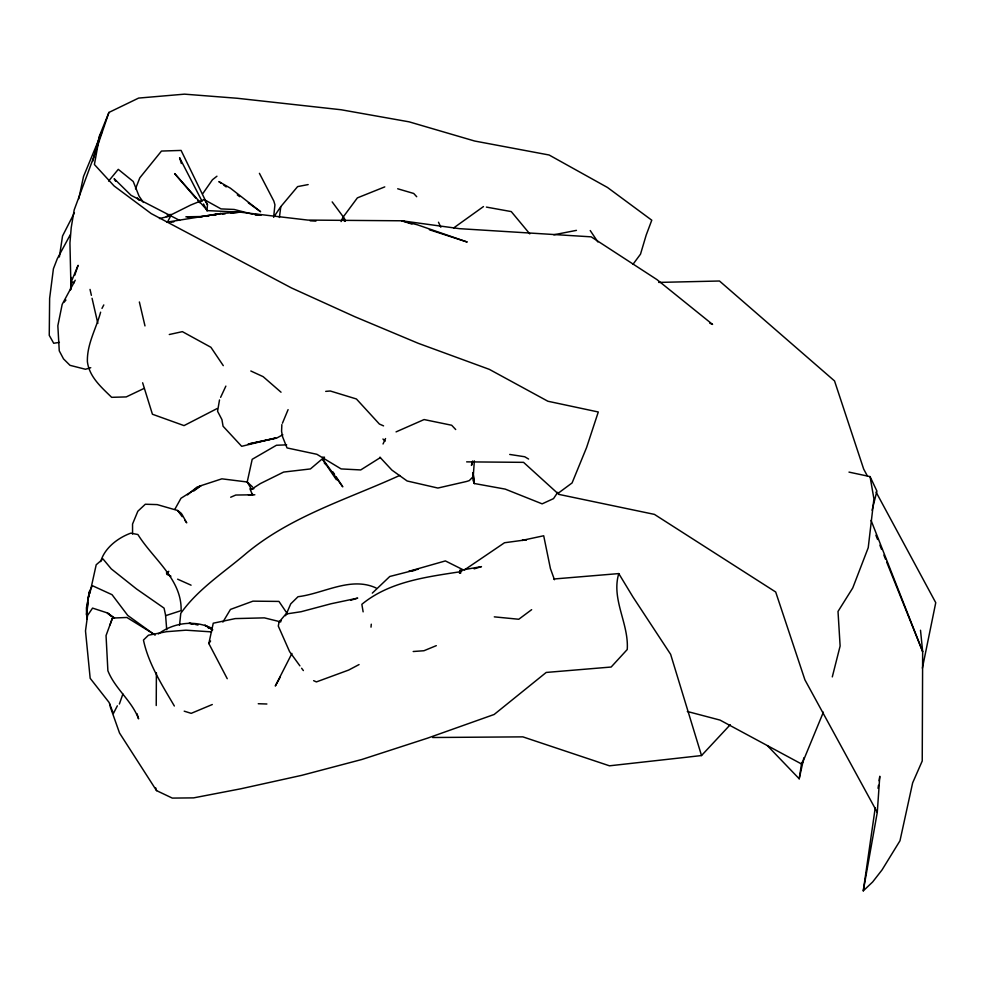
<?xml version="1.0" encoding="UTF-8"?>
<svg xmlns="http://www.w3.org/2000/svg" width="985" height="985" viewBox="0 0 985 985"><rect width="100%" height="100%" fill="white"/><g stroke="black" fill="none" stroke-linecap="round" stroke-linejoin="round"><path stroke-width="1.48" d="M156.233 705.519L156.393 672.755M281.858 424.609L281.575 431.282L282.609 436.848L287.029 447.929L316.887 454.294L341.118 468.922L360.707 469.943L380.481 457.508M70.698 289.639L71.4 277.524M920.507 630.24L922.662 651.627L922.231 760.986L912.639 782.878L899.982 840.759L882.031 869.927L872.661 881.957L863.279 890.846L877.278 812.379L879.79 776.254L879.137 780.785M70.514 289.787L71.068 282.313L78.086 265.31L74.761 275.258M206.948 210.79L207.478 204.695L181.092 150.422L161.478 151.062L139.808 177.829L135.499 188.886M371.013 627.149L371.271 624.194M279.395 217.488L280.799 206.641L297.605 186.608L308.157 184.577M179.516 625.364L180.784 613.335C198.12 588.808 224.248 572.285 246.767 552.942C291.462 515.992 347.754 499.161 399.713 475.447M273.633 217.192L274.926 204.818L273.842 201.088L259.412 173.323M474.364 460.869L472.985 480.04L474.302 483.5L505.219 489.114L542.144 503.852L553.521 498.619L557.744 492.315M100.716 561.61C104.484 548.042 117.917 537.859 130.746 533.168L137.9 534.523C153.18 559.135 182.053 579.328 181.105 610.638L165.566 615.687M59.371 256.962L62.535 236.018L74.417 212.76M88.145 602.709L86.557 614.517L87.111 619.072M88.933 596.812L89.721 590.901L92.381 585.681L112.044 594.694L127.742 615.44L155.088 635.165M459.515 573.295L459.896 570.389L481.468 566.621L474.154 568.85M863.279 890.846L875.222 807.922M878.054 788.32L878.485 785.304M767.364 745.62L799.204 778.778L801.753 762.316M553.829 579.008L618.777 573.59C611.057 599.385 629.009 623.493 627.236 649.521L611.156 667.03L546.207 672.447L494.162 714.47L427.441 738.184L361.852 759.484L301.767 775.33L240.832 788.788L193.614 797.875L172.301 798.096L156.529 790.61L119.542 733.037L110.345 707.058L110.172 704.287M633.072 264.202L640.509 254.155L646.209 235.021L651.774 220.209L607.499 187.482L549.113 155.002L474.659 141.027L409.144 121.844L341.118 109.754L237.225 98.266L184.515 94.154L138.614 98.081L108.929 112.438L99.731 135.253L94.4 164.52L114.112 185.98L151.21 213.597L291.437 287.928L354.797 316.702L418.256 343.309L489.336 369.363L547.882 401.24L598.289 411.989L586.592 447.522L572.076 482.945L558.421 493.042L558.827 494.384L654.409 514.379L775.688 591.997L804.917 679.847L877.278 812.379M78.775 198.773L83.516 176.5L101.714 132.581M89.869 593.401L96.198 564.774L102.982 558.926L111.28 568.899L136.558 588.993L164.064 608.127L165.578 615.182L166.724 629.76M350.635 600.284L357.715 598.117L331.108 603.743L301.151 611.71L285.859 614.037L279.087 622.04L278.287 626.054L289.59 651.627L299.908 665.86M922.379 668.162L935.75 602.697L876.059 492.044M227.239 678.702L208.832 643.525L213.252 623.197L235.255 618.592L264.386 617.866L280.75 621.904M247.136 482.33L252.197 459.305L276.44 445.257L286.672 444.863M799.204 778.778L803.834 757.822M92.652 161.466L99.731 135.253M823.374 712.167L801.913 764.2L720.01 720.084L687.321 711.478M832.3 676.892L840.119 646.025L838.013 611.451L852.751 587.946L868.228 547.709L873.929 498.853L870.063 476.605L848.996 472.111M872.082 510.218L876.921 491.109L870.063 476.605M472.628 461.103L471.458 465.412L472.812 461.46M219.507 399.935L217.574 411.287L221.933 419.61L223.066 426.234L241.67 446.316L275.751 438.005L248.282 444.026M100.618 312.183C96.161 328.694 86.865 344.097 87.394 361.717C89.266 376.849 101.332 387.228 111.65 397.324L126.24 396.918L143.908 388.496M153.438 633.884L126.893 617.472L112.462 618.075L106.048 635.571L107.882 670.736C115.097 688.934 131.744 700.557 138.589 718.853L137.038 713.731M112.462 618.075L109.951 625.007M108.929 112.438L93.76 157.021L74.195 209.903L71.228 227.609L69.935 242.95L70.945 286.623M119.382 704.029L122.891 693.969M285.625 615.711L290.735 603.867L298.024 596.713C323.806 593.586 350.66 576.176 376.135 587.996M288.088 409.637L282.436 423.218M336.193 476.851L342.768 486.836L323.302 459.946L324.508 457.114M341.056 221.576L342.78 217.574L357.383 197.874L384.766 186.891M220.615 397.361L225.861 386.108M383.042 443.989L385.541 438.547M174.911 509.183L180.981 498.275L200.989 485.667L221.871 478.833L247.223 481.997L252.529 486.935M291.929 653.449L275.308 686.016L280.38 676.843M113.361 713.559L117.35 705.814M101.984 308.403L103.794 304.944M167.499 222.056L170.713 215.9L166.317 216.515M70.317 234.689L57.265 258.796L53.412 268.757L49.632 298.344L49.25 335.356L53.707 343.272L59.395 342.374M75.242 280.232L62.178 304.377L57.844 325.727L59.26 350.857L63.52 358.885L69.997 365.324L85.473 369.264L90.755 367.713M222.881 622.089L230.465 609.419L252.948 601.158L278.952 601.416L287.312 613.741M274.015 216.651L280.799 206.641M202.824 193.577L212.44 179.75L216.934 176.216M208.832 643.525L210.581 641.013M108.609 181.092L118.274 169.358L133.234 181.486L139.07 196.163L143.416 202.43M64 302.284L65.946 300.056M166.773 573.59L168.767 571.337L166.379 572.95M432.587 737.506L522.875 736.866L609.469 765.813L701.517 755.557L730.254 724.701M472.689 477.146L469.254 480.618L466.619 481.456L437.882 488.043L407.137 480.988L391.919 470.104L379.902 457.2M372.305 593.13L389.777 576.484L418.317 569.182M187.519 494.876L196.778 487.243L200.989 485.667L193.811 490.986M531.654 609.666L518.763 619.257L494.298 616.856M453.703 227.917L483.475 206.567M464.317 570.019L504.517 542.747L526.421 539.792L522.099 540.396L543.695 535.766L550.418 568.567L554.457 579.722M279.087 622.04L281.304 620.599M282.818 434.754L276.576 438.14L248.429 444.05M158.351 633.921C173.594 622.643 194.919 619.688 212.009 628.405L207.724 627.433M217.18 408.529L184.023 425.606L152.429 414.242L142.64 382.783M359.057 664.567L348.665 670.059L316.394 681.916L313.636 680.66M396.068 431.886L424.092 419.561L451.684 425.249L455.698 429.534M230.687 497.228L235.784 495.036L254.832 494.778M212.292 704.521L191.201 713.349L184.207 711.17M436.306 645.655L423.932 650.74L413.195 651.516M253.871 488.695L251.175 489.496L260.36 483.586L283.618 472.074L310.423 468.934L322.255 458.899L336.39 479.757M159.472 218.559L170.713 215.9M169.285 334.518L182.385 331.649L210.913 347.286L223.287 365.657M553.792 234.787L576.447 230.367M205.976 216.343L208.918 215.789M211.849 215.222L220.665 213.548L240.094 212.144L307.837 220.086L401.769 220.788L459.502 228.668L591.197 236.843L656.958 279.605L712.574 324.422L709.791 323.215M166.957 222.142L220.665 213.548L199.598 216.86L187.396 216.922M414.931 570.34L408.849 571.325L445.368 560.921L462.987 569.712M461.706 571.509C427.17 576.914 389.74 581.285 361.852 604.31L363.133 611.857M248.429 494.975L252.862 494.408M202.59 216.503L185.87 216.811M205.594 216.158L208.598 215.814M213.092 215.284L216.097 214.939M222.093 214.237L225.097 213.893M231.093 213.191L240.094 212.144L207.441 210.618L174.641 173.594L195.756 198.059M170.971 222.167L173.84 221.871M325.715 391.377L330.283 390.996L356.41 398.974L379.385 424.042L383.571 425.877M167.315 214.779L171.907 214.422L190.733 205.028L204.412 199.512L207.478 204.695M658.694 282.412L719.481 281.008L834.541 380.949L863.685 469.106L867.317 475.853M74.01 282.276L71.068 282.313L74.023 282.855M255.201 214.927L261.197 214.902L255.275 214.508M466.644 461.866L523.552 462.347L558.827 494.384M258.255 703.733L266.886 704.004M310.152 220.8L315.926 221.108M211.603 631.89L185.919 630.178L166.293 631.717L148.452 635.214L143.453 640.053C148.415 663.779 162.156 685.178 174.345 705.999M509.713 454.442L524.734 456.757L528.588 459.047M486.405 207.096L511.264 211.59L529.782 233.888M193.663 624.084L189.145 623.222L192.001 623.874M195.178 624.379L197.985 625.044M207.798 627.396L212.009 628.405M252.837 214.274L234.134 209.46L221.034 208.906L204.104 199.524M397.694 188.775L413.712 193.466L416.717 196.729M411.952 224.088L401.769 220.788L417.431 224.814L467.21 242.039L429.398 229.751M166.871 574.39L170.91 576.188M177.632 579.18L191.078 585.188M250.818 370.988L263.143 376.664L281.033 392.215M179.652 220.406L131.103 195.362L114.149 178.679L115.602 181.289M212.551 629.686L204.868 625.155L212.649 629.908M114.482 617.927L107.291 612.904L92.565 608.102L87.567 615.44L85.498 630.929L90.177 678.308L109.052 702.391L112.819 712.167M221.317 183.37L218.867 181.597L230.392 188.172L260.619 211.726L248.343 202.861M223.78 185.143L226.23 186.916M237.286 194.895L239.737 196.668M114.051 618.087L107.291 612.904L110.689 615.834M181.018 513.419L177.706 510.513L157.206 504.603L145.324 504.234L137.851 511.215L132.544 524.045L132.569 533.981M382.943 439.014L385.135 441.157M324.262 462.975L325.937 464.661M197.763 200.386L199.77 202.725M332.167 201.9L344.381 218.35L345.329 221.182M301.619 668.236L303.368 670.576M182.2 516.682L177.706 510.513L181.88 514.158L186.707 522.838L184.909 520.375M137.371 197.886L139.107 200.312M590.224 230.539L597.883 241.953M332.905 471.864L334.543 474.364M247.223 481.997L250.781 488.104M618.777 573.59L632.912 596.91L670.637 654.336L701.517 755.557M202.085 201.285L179.59 157.723L181.351 163.498M203.526 203.969L207.096 210.691M342.78 217.574L344.59 221.366M438.485 222.216L440.849 227.239M249.894 488.757L252.665 495.184M875.899 535.237L877.61 539.497M879.888 545.173L881.6 549.433M883.877 555.109L885.589 559.369M886.734 562.201L922.662 651.627L871.072 520.388M155.728 787.926L156.529 790.61M459.896 570.389L460.648 573.258M139.365 301.976L144.98 325.912M90.029 289.418L91.383 295.328M92.061 298.283L97.823 323.388M323.031 456.905L323.302 459.946M88.145 597.378L86.557 614.517L86.434 607.819L89.721 590.901L88.145 597.378M474.302 483.5L473.046 472.677L474.302 483.5"/></g></svg>
